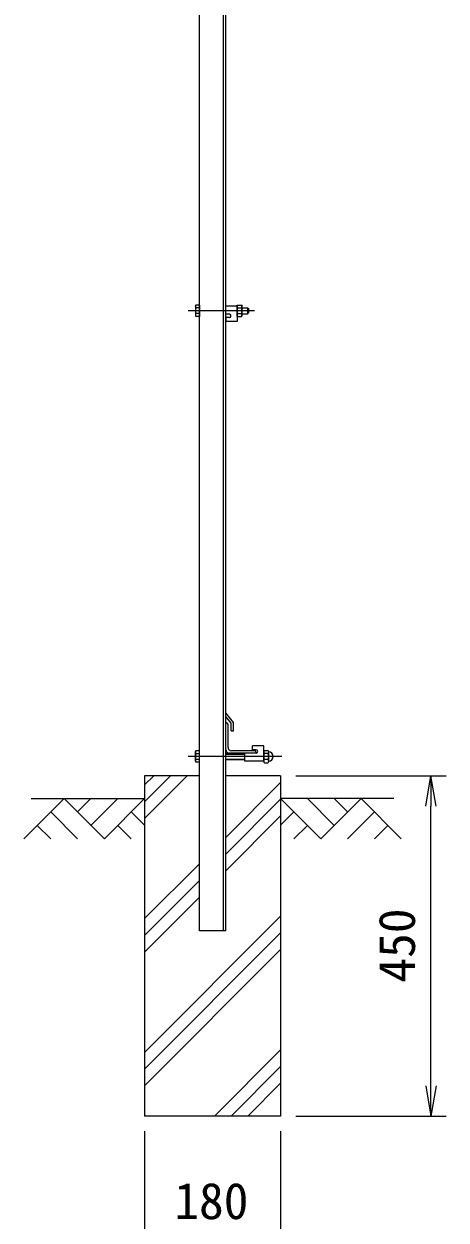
# Model space of a CAD drawing. Units: millimetres, scale not verified. Extents: x -4200 to 4200, y -2970 to 2970.
# Drawn here: x -168 to 391, y -194 to 1388 of the extents above; entities that cross this region are included whole.
import ezdxf
from ezdxf.enums import TextEntityAlignment as Align

# ---------------------------------------------------------------- set-up
doc = ezdxf.new("R2010")
doc.units = ezdxf.units.MM
doc.header["$LTSCALE"] = 20
doc.linetypes.add('USER1', pattern=[50.8, 31.75, -6.35, 6.35, -6.35])
for name, color, linetype, lineweight in [('0-0_D-STR1', 1, 'Continuous', 18), ('0-1_D-BMK', 2, 'USER1', 13), ('0-2_D-STR-DIM', 7, 'Continuous', 9), ('0-3_D-BGD', 7, 'Continuous', 9), ('0-4_D-STR4', 7, 'Continuous', 9), ('0-5_D-DCR-HCH', 7, 'Continuous', 9), ('0-6_D-STR3', 3, 'Continuous', 13), ('0-8_0', 7, 'Continuous', 9)]:
    doc.layers.add(name, color=color, linetype=linetype, lineweight=lineweight)
doc.styles.add('ＭＳ ゴシック', font='')
doc.styles.get('ＭＳ ゴシック').set_extended_font_data('MS Gothic')

# ---------------------------------------------------------------- blocks, each defined once
blk = doc.blocks.new('_Open')
at = {"layer": '0-8_0'}
blk.add_line((-20, 3.33), (0, 0), dxfattribs=at)
blk.add_lwpolyline([(-20, -3.33), (0, 0), (-20, 0)], dxfattribs=at)

msp = doc.modelspace()

# ---------------------------------------------------------------- linework, layer by layer
at = {"layer": '0-0_D-STR1'}
for p, q in [((64.03, 188.92), (64.03, 2103.92)), ((96.03, 188.92), (96.03, 2103.92)), ((99.03, 188.92), (99.03, 2103.92)), ((109.03, 464.65), (99.03, 477.15)), ((99.03, 472.58), (99.03, 477.15)), ((106.03, 463.53), (99.03, 472.58)), ((100.03, 463.92), (99.03, 463.92)), ((99.03, 428.92), (99.03, 463.92)), ((102.03, 431.42), (102.03, 461.92)), ((106.03, 453.65), (106.03, 463.53)), ((109.03, 453.65), (109.03, 464.65)), ((106.03, 453.65), (109.03, 453.65)), ((139.03, 423.92), (104.03, 423.92)), ((137.03, 426.92), (106.53, 426.92)), ((139.03, 424.92), (139.03, 423.92)), ((99.03, 188.92), (64.03, 188.92))]:
    msp.add_line(p, q, dxfattribs=at)
for centre, radius, start, end in [((100.03, 461.92), 2, 0, 90), ((104.03, 428.92), 5, 180, 270), ((106.53, 431.42), 4.5, 180, 270), ((137.03, 424.92), 2, 0, 90)]:
    msp.add_arc(centre, radius, start, end, dxfattribs=at)
at = {"layer": '0-1_D-BMK'}
for p, q in [((137.03, 1008.92), (49.03, 1008.92)), ((173.26, 419.42), (49.03, 419.42))]:
    msp.add_line(p, q, dxfattribs=at)
at = {"layer": '0-2_D-STR-DIM'}
for p, q in [((191.53, 393.92), (390.54, 393.92)), ((370.54, -16.08), (370.54, 353.92)), ((191.53, -56.08), (390.54, -56.08)), ((-8.47, -76.08), (-8.47, -233.4)), ((171.53, -76.08), (171.53, -233.4))]:
    msp.add_line(p, q, dxfattribs=at)
at = {"layer": '0-3_D-BGD'}
for p, q in [((-158.47, 363.92), (-8.47, 363.92)), ((321.53, 363.92), (171.53, 363.92))]:
    msp.add_line(p, q, dxfattribs=at)
at = {"layer": '0-4_D-STR4'}
for p, q in [((-8.47, 393.92), (-8.47, -56.08)), ((64.03, 393.92), (-8.47, 393.92)), ((171.53, 393.92), (99.03, 393.92)), ((171.53, 393.92), (171.53, -56.08)), ((171.53, -56.08), (-8.47, -56.08))]:
    msp.add_line(p, q, dxfattribs=at)
at = {"layer": '0-5_D-DCR-HCH'}
for p, q in [((-8.47, 337.64), (47.8, 393.92)), ((-8.47, 359.74), (25.7, 393.92)), ((-8.47, 381.84), (3.61, 393.92)), ((99.03, 312.56), (171.53, 385.06)), ((-114.9, 363.92), (-168.11, 310.71)), ((-114.9, 363.92), (-61.68, 310.71)), ((-97.16, 346.18), (-79.42, 363.92)), ((-79.42, 328.44), (-43.95, 363.92)), ((-61.68, 310.71), (-8.47, 363.92)), ((224.74, 310.71), (171.53, 363.92)), ((242.48, 328.44), (207, 363.92)), ((277.95, 363.92), (224.74, 310.71)), ((260.31, 346.09), (242.48, 363.92)), ((277.95, 363.92), (331.16, 310.71)), ((99.03, 290.47), (171.53, 362.97)), ((-132.63, 346.18), (-97, 310.71)), ((-26.21, 346.18), (-8.47, 328.52)), ((99.03, 268.37), (171.53, 340.87)), ((189.27, 346.18), (171.53, 328.52)), ((295.69, 346.18), (260.05, 310.71)), ((-150.37, 328.44), (-132.55, 310.71)), ((-43.95, 328.44), (-26.13, 310.71)), ((207, 328.44), (189.18, 310.71)), ((313.43, 328.44), (295.61, 310.71)), ((-8.47, 205.06), (64.03, 277.56)), ((-8.47, 182.97), (64.03, 255.47)), ((-8.47, 160.87), (64.03, 233.37)), ((-8.47, 28.29), (171.53, 208.29)), ((-8.47, 6.19), (171.53, 186.19)), ((-8.47, -15.91), (171.53, 164.09)), ((83.94, -56.08), (171.53, 31.51)), ((106.03, -56.08), (171.53, 9.41)), ((128.13, -56.08), (171.53, -12.69))]:
    msp.add_line(p, q, dxfattribs=at)
at = {"layer": '0-6_D-STR3'}
for p, q in [((58.73, 1015.22), (59.42, 1016.42)), ((58.73, 1015.22), (58.73, 1002.62)), ((64.03, 1016.42), (59.42, 1016.42)), ((64.03, 1012.67), (59.42, 1012.67)), ((64.03, 1016.42), (64.03, 1001.41)), ((114.03, 1014.92), (99.03, 1014.92)), ((114.03, 1016.42), (119.8, 1016.42)), ((114.03, 1001.41), (114.03, 1016.42)), ((114.03, 1014.92), (114.03, 994.92)), ((114.03, 1012.67), (119.8, 1012.67)), ((119.8, 1016.42), (120.53, 1015.17)), ((120.53, 1002.67), (120.53, 1015.17)), ((120.53, 1012.92), (127.83, 1012.92)), ((127.83, 1012.92), (129.03, 1011.72)), ((127.83, 1012.92), (127.83, 1004.92)), ((58.73, 1002.62), (59.42, 1001.41)), ((64.03, 1005.16), (59.42, 1005.16)), ((64.03, 1001.41), (59.42, 1001.41)), ((103.78, 1004.42), (99.03, 1004.42)), ((99.03, 999.92), (99.03, 994.92)), ((103.78, 999.92), (99.03, 999.92)), ((114.03, 1005.16), (119.8, 1005.16)), ((114.03, 1001.41), (119.8, 1001.41)), ((119.8, 1001.41), (120.53, 1002.67)), ((120.53, 1004.92), (127.83, 1004.92)), ((127.83, 1004.92), (129.03, 1006.12)), ((129.03, 1011.72), (129.03, 1006.12)), ((114.03, 994.92), (99.03, 994.92)), ((149.28, 433.42), (134.28, 433.42)), ((134.28, 428.42), (134.28, 433.42)), ((139.03, 428.42), (134.28, 428.42)), ((149.28, 413.42), (149.28, 433.42)), ((150.28, 427.52), (154.78, 427.52)), ((58.73, 425.72), (59.42, 426.92)), ((58.73, 413.12), (58.73, 425.72)), ((58.73, 413.12), (59.42, 411.91)), ((64.03, 426.92), (59.42, 426.92)), ((64.03, 423.17), (59.42, 423.17)), ((64.03, 415.66), (59.42, 415.66)), ((64.03, 411.91), (59.42, 411.91)), ((64.03, 411.91), (64.03, 426.92)), ((99.03, 423.42), (124.28, 423.42)), ((99.03, 422.67), (124.28, 422.67)), ((99.03, 416.17), (124.28, 416.17)), ((99.03, 415.42), (124.28, 415.42)), ((139.03, 423.92), (124.28, 423.92)), ((124.28, 413.42), (124.28, 423.92)), ((149.28, 413.42), (124.28, 413.42)), ((149.28, 413.18), (149.28, 425.53)), ((149.28, 413.18), (149.28, 425.53)), ((154.78, 423.47), (150.28, 423.47)), ((154.78, 415.37), (150.28, 415.37)), ((150.28, 411.32), (154.78, 411.32)), ((155.78, 413.18), (155.78, 425.53)), ((155.78, 413.18), (155.78, 425.53))]:
    msp.add_line(p, q, dxfattribs=at)
for centre, radius, start, end in [((71.26, 1008.92), 12.42, 162.4121, 197.5879), ((62.17, 1014.55), 3.32, 145.61585, 214.38415), ((117.06, 1014.55), 3.32, 325.61586, 34.38414), ((107.96, 1008.92), 12.42, 342.4121, 17.5879), ((62.17, 1003.29), 3.32, 145.61585, 214.38415), ((103.78, 1002.17), 2.25, 270, 90), ((117.06, 1003.29), 3.32, 325.61585, 34.38416), ((139.03, 426.17), 2.25, 270, 90), ((151.83, 425.49), 2.55, 127.42505, 232.57495), ((153.23, 425.49), 2.55, 307.42505, 52.57495), ((71.26, 419.42), 12.42, 162.4121, 197.5879), ((62.17, 425.05), 3.32, 145.61585, 214.38415), ((62.17, 413.79), 3.32, 145.61585, 214.38415), ((157.98, 419.42), 8.7, 152.26063, 207.73937), ((151.82, 413.34), 2.54, 127.21089, 232.78911), ((147.08, 419.42), 8.7, 332.26063, 27.73937), ((153.24, 413.34), 2.54, 307.21089, 52.78911), ((156.15, 412.47), 0.5, 97.16806, 170.16084), ((156.15, 426.36), 0.5, 196.57981, 262.83194), ((155.28, 419.42), 6.5, 277.16806, 82.83194)]:
    msp.add_arc(centre, radius, start, end, dxfattribs=at)

# ---------------------------------------------------------------- block references
at = {"layer": '0-2_D-STR-DIM', "xscale": 2, "yscale": 2}
for p, rotation in [((370.54, 393.92), 90), ((370.54, -56.08), 270)]:
    msp.add_blockref('_Open', p, dxfattribs=dict(at, rotation=rotation))

# ---------------------------------------------------------------- texts
at = {"layer": '0-2_D-STR-DIM', "style": 'ＭＳ ゴシック'}
msp.add_text('450', height=48.09, rotation=90, dxfattribs=at).set_placement((363.79, 120.42), align=Align.BOTTOM_LEFT)
msp.add_text('180', height=48.09, dxfattribs=at).set_placement((30.88, -206.65), align=Align.BOTTOM_LEFT)

doc.saveas('drawing.dxf')
